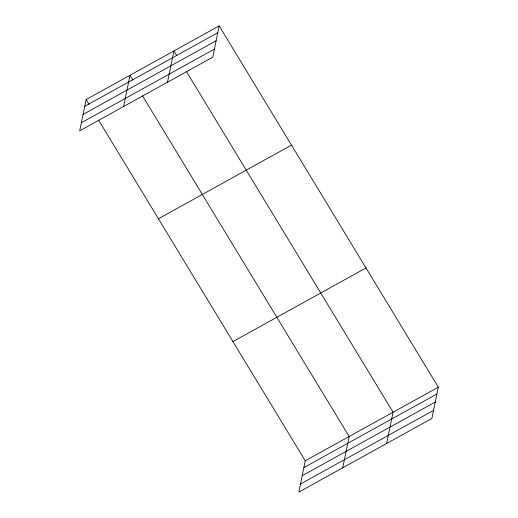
<?xml version="1.0" encoding="UTF-8"?>
<svg xmlns="http://www.w3.org/2000/svg" width="518" height="518" viewBox="0 0 518 518"><rect width="100%" height="100%" fill="white"/><g stroke="black" fill="none" stroke-linecap="round" stroke-linejoin="round"><path stroke-width="0.78" d="M86.111 99.54L79.688 130.827L212.743 57.187L219.166 25.9L86.111 99.54L89.025 104.338M123.595 106.527L130.018 75.239L132.932 80.037M167.502 82.226L173.925 50.939L176.839 55.737M98.582 120.098L305.257 460.813L298.834 492.1L431.889 418.46L438.312 387.173L219.166 25.9M342.741 467.799L349.164 436.512L142.489 95.798M386.648 443.499L393.071 412.211L186.396 71.49M84.719 106.339L217.767 32.699M83.061 114.42L216.11 40.78M81.352 122.747L214.4 49.106M158.43 218.764L291.479 145.118M232.938 341.595L365.993 267.948M305.257 460.813L438.312 387.173M303.865 467.612L436.914 393.965M302.208 475.692L435.256 402.046M300.498 484.019L433.547 410.373"/></g></svg>
